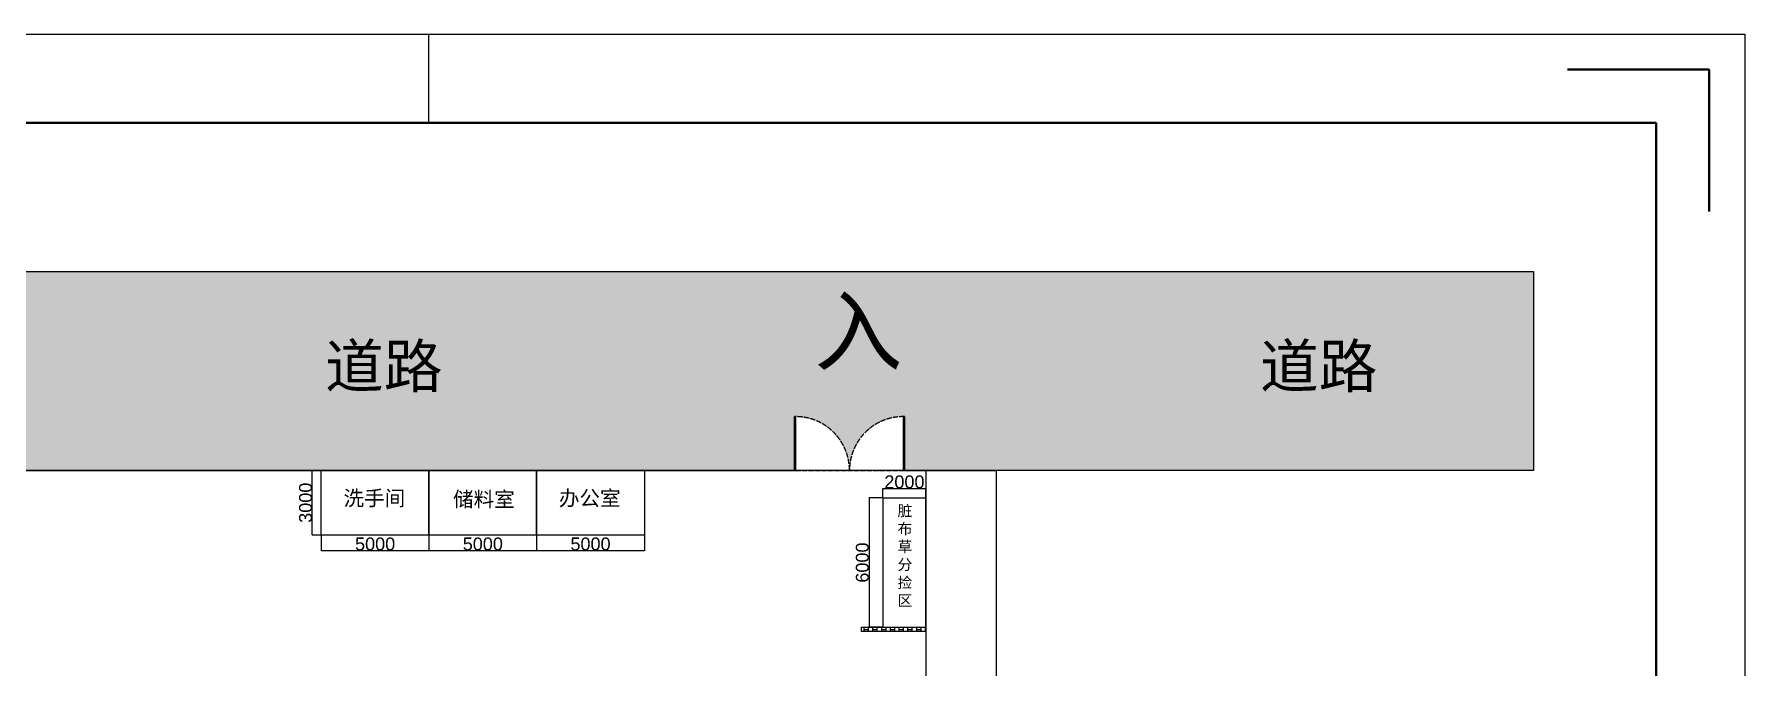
# Model space of a CAD drawing. Header units: millimetres. Extents: x 3806 to 246873, y -8027 to 78401.
# Drawn here: x 167454 to 246873, y 48972 to 78401 of the extents above; entities that cross this region are included whole.
import ezdxf

# ---------------------------------------------------------------- set-up
doc = ezdxf.new("R2010")
doc.units = ezdxf.units.MM
doc.header["$LTSCALE"] = 20
doc.linetypes.add('ACAD_ISO02W100', pattern=[15, 12, -3])
doc.layers.add('总内框线', color=7, linetype='Continuous', lineweight=50)
doc.layers.add('总外框线', color=7, linetype='Continuous', lineweight=30)
doc.styles.get("Standard").update_dxf_attribs({"font": 'arial.ttf', "height": 2000})
doc.dimstyles.new('ISO-25', dxfattribs={"dimtxt": 400, "dimasz": 2.5, "dimexe": 1.25, "dimexo": 0.625, "dimtad": 1, "dimtxsty": 'Standard', "dimcen": 2.5, "dimclrd": 1, "dimclre": 1, "dimclrt": 1, "dimadec": 0, "dimazin": 0, "dimtfac": 1, "dimtmove": 0, "dimatfit": 3, "dimfxl": 0, "dimarcsym": 0})

# ---------------------------------------------------------------- blocks, each defined once
blk = doc.blocks.new('*D87')
at = {"color": 1, "lineweight": -2, "transparency": 16777216}
for p, q in [((206856, 56859), (206211, 56859)), ((206212, 56856), (206212, 50861)), ((206856, 50859), (206211, 50859))]:
    blk.add_line(p, q, dxfattribs=at)
at = {"color": 1, "transparency": 16777216}
for points in [[(206212, 56856), (206213, 56856), (206212, 56859)], [(206212, 50861), (206213, 50861), (206212, 50859)]]:
    blk.add_solid(points, dxfattribs=at)
at = {"layer": 'Defpoints', "color": 0, "transparency": 16777216}
for p in [(206856, 56859), (206212, 50859), (206856, 50859)]:
    blk.add_point(p, dxfattribs=at)
at = {"color": 1, "transparency": 16777216, "insert": (205905, 53859), "char_height": 600, "attachment_point": 5, "rotation": 90}
blk.add_mtext('6000', dxfattribs=at)
blk = doc.blocks.new('*D119')
at = {"color": 1, "lineweight": -2, "transparency": 16777216}
for p, q in [((206856, 56859), (206856, 57298)), ((206859, 57297), (208854, 57297)), ((208856, 56859), (208856, 57298))]:
    blk.add_line(p, q, dxfattribs=at)
at = {"color": 1, "transparency": 16777216}
for points in [[(206859, 57298), (206859, 57297), (206856, 57297)], [(208854, 57298), (208854, 57297), (208856, 57297)]]:
    blk.add_solid(points, dxfattribs=at)
at = {"layer": 'Defpoints', "color": 0, "transparency": 16777216}
for p in [(208856, 57297), (206856, 56859), (208856, 56859)]:
    blk.add_point(p, dxfattribs=at)
at = {"color": 1, "transparency": 16777216, "insert": (207856, 57604), "char_height": 600, "attachment_point": 5}
blk.add_mtext('2000', dxfattribs=at)
blk = doc.blocks.new('*D158')
at = {"color": 1, "lineweight": -2, "transparency": 16777216}
for p, q in [((180781, 58139), (180360, 58139)), ((180361, 55141), (180361, 58136)), ((180781, 55139), (180360, 55139))]:
    blk.add_line(p, q, dxfattribs=at)
at = {"color": 1, "transparency": 16777216}
for points in [[(180361, 58136), (180362, 58136), (180361, 58139)], [(180361, 55141), (180362, 55141), (180361, 55139)]]:
    blk.add_solid(points, dxfattribs=at)
at = {"layer": 'Defpoints', "color": 0, "transparency": 16777216}
for p in [(180361, 58139), (180782, 58139), (180782, 55139)]:
    blk.add_point(p, dxfattribs=at)
at = {"color": 1, "transparency": 16777216, "insert": (180054, 56639), "char_height": 600, "attachment_point": 5, "rotation": 90}
blk.add_mtext('3000', dxfattribs=at)
blk = doc.blocks.new('*D162')
at = {"color": 1, "lineweight": -2, "transparency": 16777216}
for p, q in [((180782, 55138), (180782, 54412)), ((185782, 55138), (185782, 54412)), ((180785, 54413), (185780, 54413))]:
    blk.add_line(p, q, dxfattribs=at)
at = {"color": 1, "transparency": 16777216}
for points in [[(180785, 54414), (180785, 54413), (180782, 54413)], [(185780, 54414), (185780, 54413), (185782, 54413)]]:
    blk.add_solid(points, dxfattribs=at)
at = {"layer": 'Defpoints', "color": 0, "transparency": 16777216}
for p in [(180782, 55139), (185782, 55139), (185782, 54413)]:
    blk.add_point(p, dxfattribs=at)
at = {"color": 1, "transparency": 16777216, "insert": (183282, 54720), "char_height": 600, "attachment_point": 5}
blk.add_mtext('5000', dxfattribs=at)
blk = doc.blocks.new('*D163')
at = {"color": 1, "lineweight": -2, "transparency": 16777216}
for p, q in [((185782, 55138), (185782, 54412)), ((190782, 55138), (190782, 54412)), ((185785, 54413), (190780, 54413))]:
    blk.add_line(p, q, dxfattribs=at)
at = {"color": 1, "transparency": 16777216}
for points in [[(185785, 54414), (185785, 54413), (185782, 54413)], [(190780, 54414), (190780, 54413), (190782, 54413)]]:
    blk.add_solid(points, dxfattribs=at)
at = {"layer": 'Defpoints', "color": 0, "transparency": 16777216}
for p in [(185782, 55139), (190782, 55139), (190782, 54413)]:
    blk.add_point(p, dxfattribs=at)
at = {"color": 1, "transparency": 16777216, "insert": (188282, 54720), "char_height": 600, "attachment_point": 5}
blk.add_mtext('5000', dxfattribs=at)
blk = doc.blocks.new('*D164')
at = {"color": 1, "lineweight": -2, "transparency": 16777216}
for p, q in [((190782, 55138), (190782, 54412)), ((195782, 55138), (195782, 54412)), ((190785, 54413), (195780, 54413))]:
    blk.add_line(p, q, dxfattribs=at)
at = {"color": 1, "transparency": 16777216}
for points in [[(190785, 54414), (190785, 54413), (190782, 54413)], [(195780, 54414), (195780, 54413), (195782, 54413)]]:
    blk.add_solid(points, dxfattribs=at)
at = {"layer": 'Defpoints', "color": 0, "transparency": 16777216}
for p in [(190782, 55139), (195782, 55139), (195782, 54413)]:
    blk.add_point(p, dxfattribs=at)
at = {"color": 1, "transparency": 16777216, "insert": (193282, 54720), "char_height": 600, "attachment_point": 5}
blk.add_mtext('5000', dxfattribs=at)
blk = doc.blocks.new('*D165')
at = {"color": 1, "lineweight": -2, "transparency": 16777216}
for p, q in [((208857, 58139), (212136, 58139)), ((212135, 23141), (212135, 58136)), ((208857, 23139), (212136, 23139))]:
    blk.add_line(p, q, dxfattribs=at)
at = {"color": 1, "transparency": 16777216}
for points in [[(212135, 58136), (212135, 58136), (212135, 58139)], [(212135, 23141), (212135, 23141), (212135, 23139)]]:
    blk.add_solid(points, dxfattribs=at)
at = {"layer": 'Defpoints', "color": 0, "transparency": 16777216}
for p in [(208856, 58139), (212135, 58139), (208856, 23139)]:
    blk.add_point(p, dxfattribs=at)
at = {"color": 1, "transparency": 16777216, "insert": (211113, 40639), "char_height": 2000, "attachment_point": 5, "rotation": 90}
blk.add_mtext('35000', dxfattribs=at)
blk = doc.blocks.new('frame')
at = {"layer": '总内框线'}
for p, q in [((3553.38, 2740.39), (3537.38, 2740.39)), ((3553.38, 2740.39), (3553.38, 2724.39)), ((3270.38, 2734.39), (3547.38, 2734.39)), ((3547.38, 2734.39), (3547.38, 2544.39))]:
    blk.add_line(p, q, dxfattribs=at)
at = {"layer": '总外框线'}
for p, q in [((3260.38, 2744.39), (3557.38, 2744.39)), ((3408.88, 2744.39), (3408.88, 2734.39)), ((3557.38, 2744.39), (3557.38, 2534.39))]:
    blk.add_line(p, q, dxfattribs=at)

msp = doc.modelspace()

# ---------------------------------------------------------------- hatches: boundary and pattern name
h = msp.add_hatch()
h.set_pattern_fill('GRAVEL', color=9, scale=100)
h.paths.add_polyline_path([(202756.182, 58138.753), (202756.182, 60638.753), (202806.182, 60638.753, -0.414213562), (205306.182, 58138.753, -0.414213562), (207806.182, 60638.753), (207856.182, 60638.753), (207856.182, 58138.753), (237063.315, 58138.753), (237063.315, 67371.889), (133425.001, 67371.889), (133425.001, 58138.753)])
h.paths.add_polyline_path([(223761.33, 60738.288), (230482.001, 60738.288), (230482.001, 64598.623), (223761.33, 64598.623)], flags=24)
h.paths.add_polyline_path([(180356.387, 60738.288), (187077.057, 60738.288), (187077.057, 64598.623), (180356.387, 64598.623)], flags=24)
h.paths.add_polyline_path([(139951.311, 60738.288), (146671.982, 60738.288), (146671.982, 64598.623), (139951.311, 64598.623)], flags=24)
h.paths.add_polyline_path([(202773.662, 61401.129), (208564.165, 61401.129), (208564.165, 67191.632), (202773.662, 67191.632)], flags=24)
h = msp.add_hatch()
h.set_pattern_fill('AR-B88', color=9, angle=-90)
h.set_pattern_definition([(270, (150717.43, 94441.29), (203.2, -4e-14), []), (360, (150717.43, 94441.29), (203.2, 101.6), [203.2, -203.2])])
h.paths.add_polyline_path([(205856.182, 50858.753), (205856.182, 50658.753), (208856.182, 50658.753), (208856.182, 50858.753)])

# ---------------------------------------------------------------- linework, layer by layer
at = {"color": 2, "linetype": 'ACAD_ISO02W100'}
msp.add_line((202806.182, 58138.753), (207806.182, 58138.753), dxfattribs=at)
msp.add_line((203756.182, 58138.753), (203806.182, 58138.753))
for points in [[(133425.001, 67371.889), (237063.315, 67371.889), (237063.315, 58138.753), (133425.001, 58138.753)], [(208856.182, 50858.753), (208856.182, 50658.753), (205856.182, 50658.753), (205856.182, 50858.753)]]:
    msp.add_lwpolyline(points, close=True)
at = {"color": 2}
for points in [[(202756.182, 60638.753), (202806.182, 60638.753), (202806.182, 58138.753), (202756.182, 58138.753)], [(207806.182, 60638.753), (207856.182, 60638.753), (207856.182, 58138.753), (207806.182, 58138.753)]]:
    msp.add_lwpolyline(points, close=True, dxfattribs=at)
at = {"color": 255}
msp.add_lwpolyline([(207806.182, 58138.753), (208856.182, 58138.753), (208856.182, 23138.753), (158856.182, 23138.753), (158856.182, 58138.753), (158906.182, 58138.753)], dxfattribs=at)
msp.add_lwpolyline([(164956.182, 58138.753), (202806.182, 58138.753)])
at = {"color": 254}
for points in [[(185782.002, 58138.753), (185782.002, 55138.753), (180782.002, 55138.753), (180782.002, 58138.753)], [(190782.002, 58138.753), (190782.002, 55138.753), (185782.002, 55138.753), (185782.002, 58138.753)], [(195782.002, 58138.753), (195782.002, 55138.753), (190782.002, 55138.753), (190782.002, 58138.753)], [(208856.182, 50858.753), (208856.182, 56858.753), (206856.182, 56858.753), (206856.182, 50858.753)]]:
    msp.add_lwpolyline(points, close=True, dxfattribs=at)
at = {"color": 2, "linetype": 'ACAD_ISO02W100'}
for centre, start, end in [((202806.182, 58138.753), 0, 91.145992), ((207806.182, 58138.753), 88.854008, 180)]:
    msp.add_arc(centre, 2500, start, end, dxfattribs=at)

# ---------------------------------------------------------------- block references
at = {"layer": '总内框线', "xscale": 411.5600886349919, "yscale": 411.5600886349919, "zscale": 411.5600886349919}
msp.add_blockref('frame', (-1217204.707, -1051079.871), dxfattribs=at)

# ---------------------------------------------------------------- texts
at = {"color": 1, "insert": (203674.5, 66106.437), "char_height": 3000, "attachment_point": 1}
msp.add_mtext_dynamic_manual_height_columns('{\\fSimSun|b0|i0|c134|p2;入}', width=1497.9819, gutter_width=2000, heights=[0], dxfattribs=at)
at = {"attachment_point": 1}
for s, width, gutter_width, insert, char_height in [('{\\fSimSun|b0|i0|c134|p2;道路}', 6269.91108, 3000, (180956.946, 63986.891), 2000), ('{\\fSimSun|b0|i0|c134|p2;道路}', 6269.91108, 3000, (224361.889, 63986.891), 2000), ('{\\fSimSun|b0|i0|c134|p2;洗手间}', 3092.73426, 2000, (181814.272, 57200.955), 700), ('\\pi85.7526;{\\fSimSun|b0|i0|c134|p2;储料室}', 3092.73426, 2000, (186814.272, 57150.807), 700), ('{\\fSimSun|b0|i0|c134|p2;办公室}', 3092.73426, 2000, (191814.272, 57200.955), 700), ('{\\fSimSun|b0|i0|c134|p2;脏布草}\\P{\\fSimSun|b0|i0|c134|p2;分捡区}', 950.6545, 2000, (207539.715, 56515.059), 500)]:
    msp.add_mtext_dynamic_manual_height_columns(s, width=width, gutter_width=gutter_width, heights=[0], dxfattribs=dict(at, insert=insert, char_height=char_height))

# ---------------------------------------------------------------- dimensions: what is measured, and where the dimension line sits
for base, p1, p2, picture, middle in [((180361.246, 58138.753), (180782.002, 55138.753), (180782.002, 58138.753), '*D158', (180054.073, 56638.753)), ((212134.958, 58138.753), (208856.182, 23138.753), (208856.182, 58138.753), '*D165', (211112.505, 40638.753))]:
    dim = msp.add_linear_dim(base=base, p1=p1, p2=p2, angle=90, dimstyle='ISO-25')
    dim.commit()
    dim.dimension.update_dxf_attribs({"geometry": picture, "text_midpoint": middle})
dim = msp.add_linear_dim(base=(208856.182, 57297.109), p1=(206856.182, 56858.753), p2=(208856.182, 56858.753), dimstyle='ISO-25')
dim.commit()
dim.dimension.update_dxf_attribs({"geometry": '*D119', "text_midpoint": (207856.182, 57297.109), "dimtype": 160})
dim = msp.add_linear_dim(base=(206212.25, 50858.753), p1=(206856.182, 56858.753), p2=(206856.182, 50858.753), angle=270, dimstyle='ISO-25')
dim.commit()
dim.dimension.update_dxf_attribs({"geometry": '*D87', "text_midpoint": (206212.25, 53858.753), "dimtype": 160})
for base, p1, p2, picture, middle in [((185782.002, 54413.361), (180782.002, 55138.753), (185782.002, 55138.753), '*D162', (183282.002, 54720.33)), ((190782.002, 54413.361), (185782.002, 55138.753), (190782.002, 55138.753), '*D163', (188282.002, 54720.33)), ((195782.002, 54413.361), (190782.002, 55138.753), (195782.002, 55138.753), '*D164', (193282.002, 54720.33))]:
    dim = msp.add_linear_dim(base=base, p1=p1, p2=p2, dimstyle='ISO-25')
    dim.commit()
    dim.dimension.update_dxf_attribs({"geometry": picture, "text_midpoint": middle})

doc.saveas('drawing.dxf')
